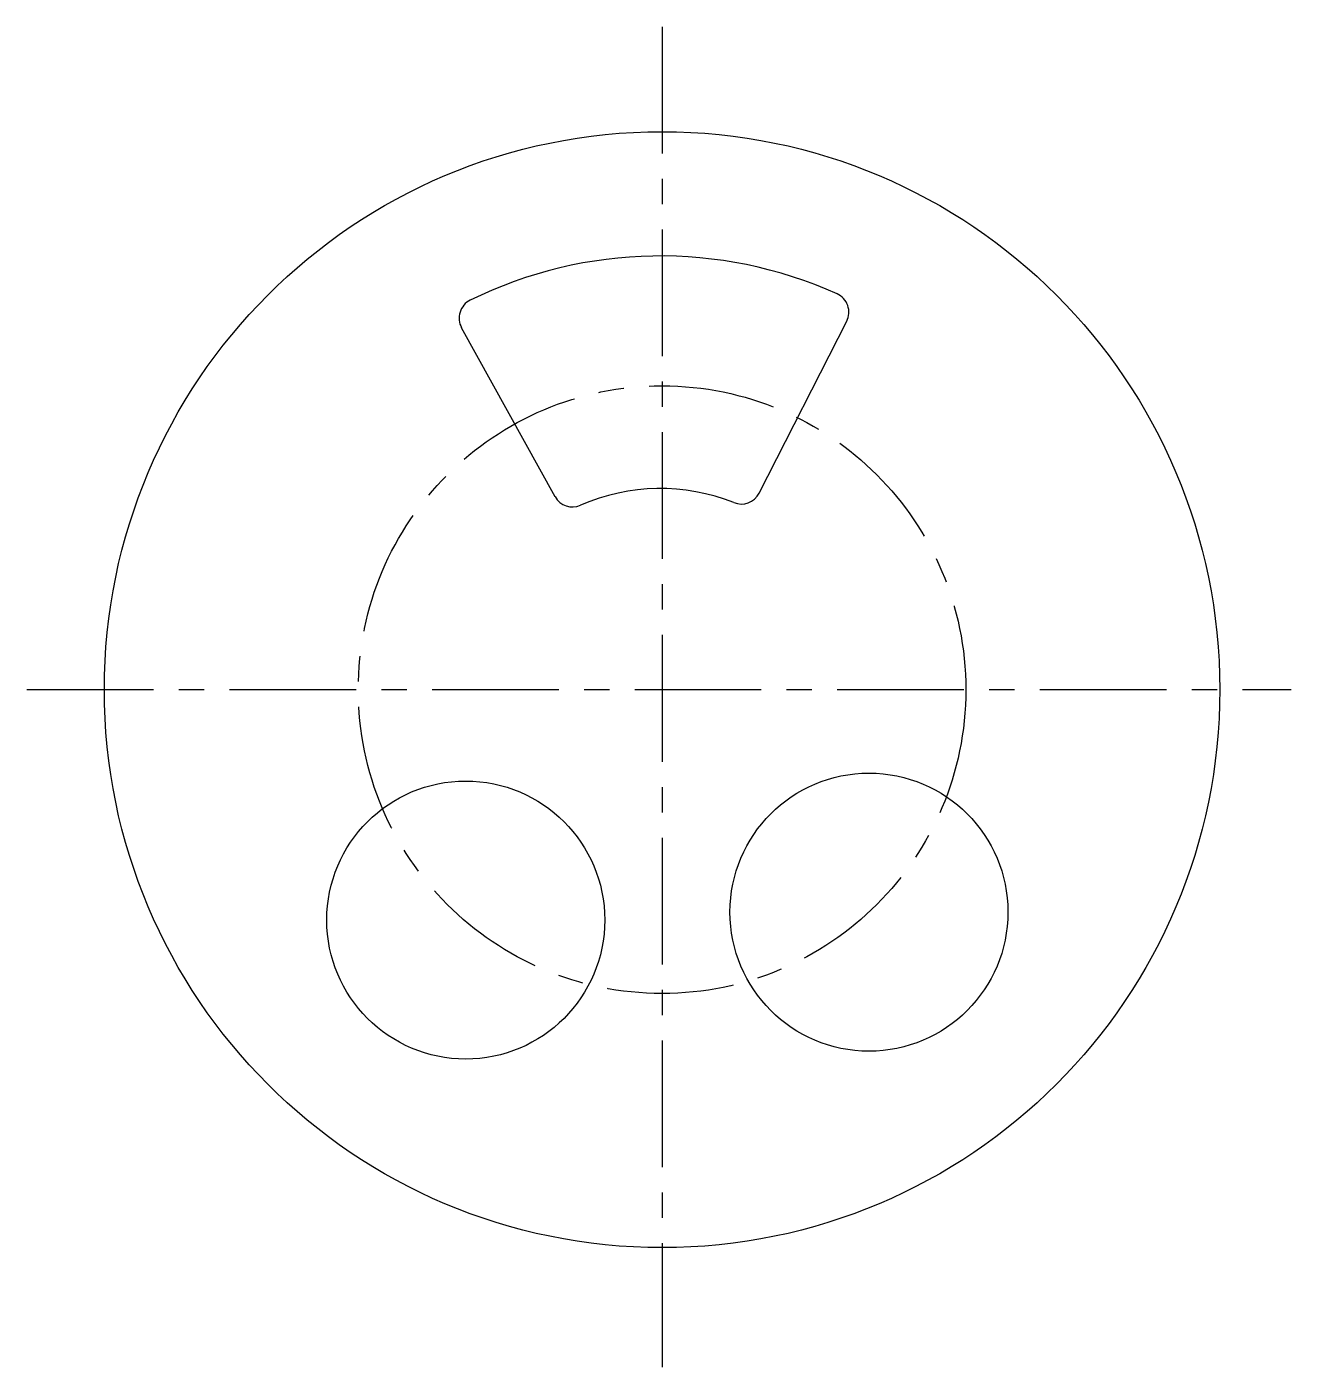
# Model space of a CAD drawing. Header units: millimetres. Extents: x -36 to 281, y 29 to 365.
import ezdxf

# ---------------------------------------------------------------- set-up
doc = ezdxf.new("R2010")
doc.units = ezdxf.units.MM
doc.linetypes.add('CENTER', pattern=[50.8, 31.75, -6.35, 6.35, -6.35])
doc.layers.add('点画线', color=1, linetype='CENTER')

msp = doc.modelspace()

# ---------------------------------------------------------------- linework, layer by layer
for p, q in [((96.12, 246.86), (72.68, 289.18)), ((147.26, 247.75), (169.22, 290.85))]:
    msp.add_line(p, q)
for centre, radius in [((122.94, 198.5), 139.82), ((73.72, 140.77), 34.84), ((174.8, 142.75), 34.84)]:
    msp.add_circle(centre, radius)
for centre, radius, start, end in [((122.52, 199.19), 107.99, 65.7826, 116.1966), ((77.05, 291.61), 5, 116.1966, 208.9793), ((164.77, 293.12), 5, 333, 65.7826), ((122.52, 199.19), 49.72, 68.2424, 113.7369), ((100.49, 249.29), 5, 208.9793, 293.7369), ((142.8, 250.02), 5, 248.2424, 333)]:
    msp.add_arc(centre, radius, start, end)
at = {"layer": '点画线'}
for p, q in [((122.94, 364.6), (122.94, 28.72)), ((-36.33, 198.5), (280.66, 198.5))]:
    msp.add_line(p, q, dxfattribs=at)
msp.add_circle((122.94, 198.5), 76.14, dxfattribs=at)

doc.saveas('drawing.dxf')
